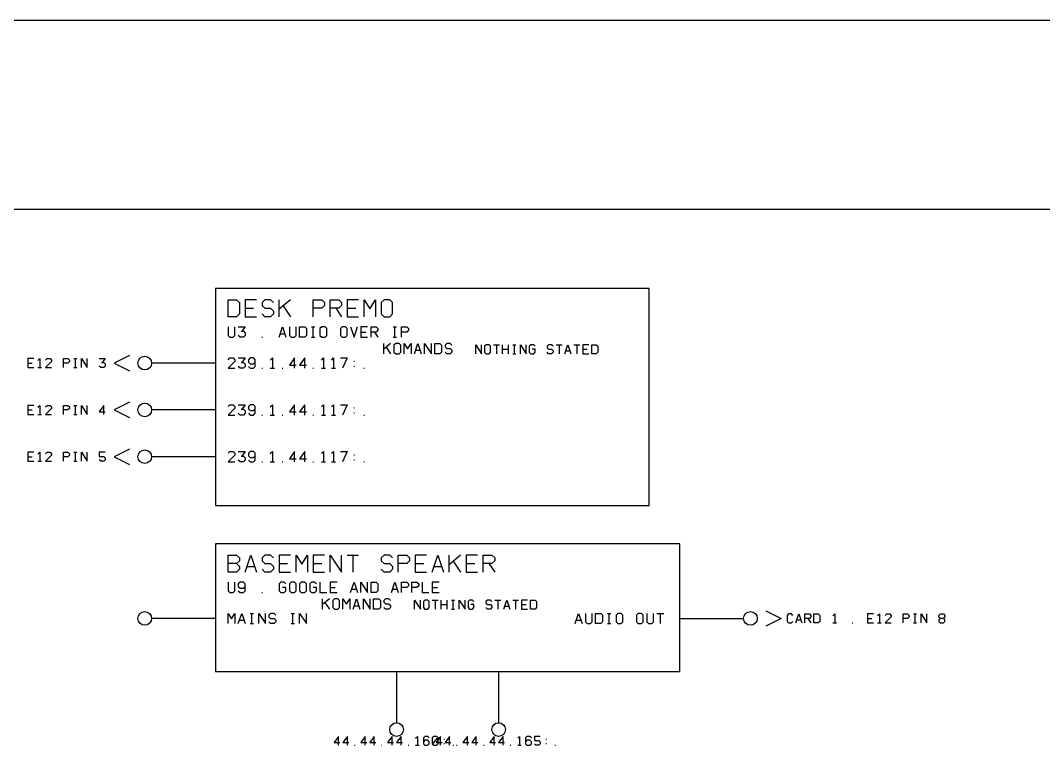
# Model space of a CAD drawing. Header units: millimetres. Extents: x 10 to 2534, y 10 to 1372.
# Drawn here: x 576.3 to 816.8, y 1200.3 to 1371.6 of the extents above; entities that cross this region are included whole.
import ezdxf

# ---------------------------------------------------------------- set-up
doc = ezdxf.new("R2010")
doc.units = ezdxf.units.MM
for name, color, linetype, lineweight in [('DEVICE', 7, 'CONTINUOUS', 25), ('GROUP', 6, 'CONTINUOUS', 25), ('LABEL', 8, 'CONTINUOUS', 25), ('PANE', 250, 'CONTINUOUS', 25), ('POINT', 4, 'CONTINUOUS', 25), ('PORT_BUS', 5, 'CONTINUOUS', 25), ('PORT_IN', 3, 'CONTINUOUS', 25), ('PORT_OUT', 30, 'CONTINUOUS', 25), ('PORTAL', 2, 'CONTINUOUS', 25), ('SHEET', 7, 'CONTINUOUS', 25)]:
    doc.layers.add(name, color=color, linetype=linetype, lineweight=lineweight)

msp = doc.modelspace()

# ---------------------------------------------------------------- linework, layer by layer
at = {"layer": 'DEVICE'}
for points in [[(622.1, 1257.6), (724.1, 1257.6), (724.1, 1308.6), (622.1, 1308.6)], [(622.1, 1218.6), (731.3, 1218.6), (731.3, 1248.6), (622.1, 1248.6)]]:
    msp.add_lwpolyline(points, close=True, dxfattribs=at)
at = {"layer": 'GROUP'}
msp.add_lwpolyline([(24, 223.4), (1535.9, 223.4), (1535.9, 1327.2), (24, 1327.2)], close=True, dxfattribs=at)
at = {"layer": 'LABEL'}
for points in [[(625.1, 1302), (625.1, 1306), (627.1, 1306), (627.766667, 1305.333333), (627.766667, 1302.666667), (627.1, 1302), (625.1, 1302)], [(631.766667, 1306), (629.1, 1306), (629.1, 1302), (631.766667, 1302)], [(635.766667, 1305.333333), (635.1, 1306), (633.766667, 1306), (633.1, 1305.333333), (633.1, 1304.666667), (633.766667, 1304), (635.1, 1304), (635.766667, 1303.333333), (635.766667, 1302.666667), (635.1, 1302), (633.766667, 1302), (633.1, 1302.666667)], [(637.1, 1302), (637.1, 1306)], [(639.766667, 1306), (637.1, 1303.733333)], [(645.1, 1302), (645.1, 1306), (647.1, 1306), (647.766667, 1305.333333), (647.766667, 1304.666667), (647.1, 1304), (645.1, 1304)], [(649.1, 1302), (649.1, 1306), (651.1, 1306), (651.766667, 1305.333333), (651.766667, 1304.666667), (651.1, 1304), (649.1, 1304)], [(655.766667, 1306), (653.1, 1306), (653.1, 1302), (655.766667, 1302)], [(657.1, 1302), (657.1, 1306), (658.433333, 1303.866667), (659.766667, 1306), (659.766667, 1302)], [(661.766667, 1302), (663.1, 1302), (663.766667, 1302.666667), (663.766667, 1305.333333), (663.1, 1306), (661.766667, 1306), (661.1, 1305.333333), (661.1, 1302.666667), (661.766667, 1302)], [(629.1, 1304), (631.1, 1304)], [(638.033333, 1304.533333), (639.766667, 1302)], [(650.433333, 1304), (651.766667, 1302)], [(653.1, 1304), (655.1, 1304)], [(625.1, 1299.6), (625.1, 1297.6), (625.5, 1297.2), (626.3, 1297.2), (626.7, 1297.6), (626.7, 1299.6)], [(627.5, 1299.6), (629.1, 1299.6), (628.3, 1298.56)], [(637.1, 1297.2), (637.9, 1299.6), (638.7, 1297.2)], [(639.5, 1299.6), (639.5, 1297.6), (639.9, 1297.2), (640.7, 1297.2), (641.1, 1297.6), (641.1, 1299.6)], [(641.9, 1297.2), (641.9, 1299.6), (643.1, 1299.6), (643.5, 1299.2), (643.5, 1297.6), (643.1, 1297.2), (641.9, 1297.2)], [(644.7, 1299.6), (645.5, 1299.6)], [(645.1, 1297.2), (645.1, 1299.6)], [(647.1, 1297.2), (647.9, 1297.2), (648.3, 1297.6), (648.3, 1299.2), (647.9, 1299.6), (647.1, 1299.6), (646.7, 1299.2), (646.7, 1297.6), (647.1, 1297.2)], [(651.9, 1297.2), (652.7, 1297.2), (653.1, 1297.6), (653.1, 1299.2), (652.7, 1299.6), (651.9, 1299.6), (651.5, 1299.2), (651.5, 1297.6), (651.9, 1297.2)], [(653.9, 1299.6), (654.7, 1297.2), (655.5, 1299.6)], [(657.9, 1299.6), (656.3, 1299.6), (656.3, 1297.2), (657.9, 1297.2)], [(658.7, 1297.2), (658.7, 1299.6), (659.9, 1299.6), (660.3, 1299.2), (660.3, 1298.8), (659.9, 1298.4), (658.7, 1298.4)], [(663.9, 1299.6), (664.7, 1299.6)], [(664.3, 1297.2), (664.3, 1299.6)], [(665.9, 1297.2), (665.9, 1299.6), (667.1, 1299.6), (667.5, 1299.2), (667.5, 1298.8), (667.1, 1298.4), (665.9, 1298.4)], [(628.14, 1298.56), (628.7, 1298.56), (629.1, 1298.16), (629.1, 1297.6), (628.7, 1297.2), (627.9, 1297.2), (627.5, 1297.6)], [(633.02, 1297.2), (633.18, 1297.2)], [(637.38, 1298), (638.42, 1298)], [(644.7, 1297.2), (645.5, 1297.2)], [(656.3, 1298.4), (657.5, 1298.4)], [(659.5, 1298.4), (660.3, 1297.2)], [(663.9, 1297.2), (664.7, 1297.2)], [(625.1, 1291.9), (625.5, 1292.3), (626.3, 1292.3), (626.7, 1291.9), (626.7, 1291.5), (625.1, 1289.9), (626.7, 1289.9)], [(627.5, 1292.3), (629.1, 1292.3), (628.3, 1291.26)], [(629.9, 1290.3), (630.3, 1289.9), (631.1, 1289.9), (631.5, 1290.3), (631.5, 1291.9), (631.1, 1292.3), (630.3, 1292.3), (629.9, 1291.9), (629.9, 1291.34), (630.3, 1290.94), (631.1, 1290.94), (631.5, 1291.34)], [(635.02, 1291.82), (635.5, 1292.3), (635.5, 1289.9)], [(640.7, 1289.9), (640.7, 1292.3), (639.5, 1290.62), (641.1, 1290.62)], [(643.1, 1289.9), (643.1, 1292.3), (641.9, 1290.62), (643.5, 1290.62)], [(647.02, 1291.82), (647.5, 1292.3), (647.5, 1289.9)], [(649.42, 1291.82), (649.9, 1292.3), (649.9, 1289.9)], [(651.5, 1292.3), (653.1, 1292.3), (651.98, 1289.9)], [(654.62, 1291.58), (654.78, 1291.58)], [(628.14, 1291.26), (628.7, 1291.26), (629.1, 1290.86), (629.1, 1290.3), (628.7, 1289.9), (627.9, 1289.9), (627.5, 1290.3)], [(633.02, 1289.9), (633.18, 1289.9)], [(635.02, 1289.9), (635.98, 1289.9)], [(637.82, 1289.9), (637.98, 1289.9)], [(645.02, 1289.9), (645.18, 1289.9)], [(647.02, 1289.9), (647.98, 1289.9)], [(649.42, 1289.9), (650.38, 1289.9)], [(654.62, 1290.38), (654.78, 1290.38)], [(657.02, 1289.9), (657.18, 1289.9)], [(625.1, 1280.9), (625.5, 1281.3), (626.3, 1281.3), (626.7, 1280.9), (626.7, 1280.5), (625.1, 1278.9), (626.7, 1278.9)], [(627.5, 1281.3), (629.1, 1281.3), (628.3, 1280.26)], [(628.14, 1280.26), (628.7, 1280.26), (629.1, 1279.86), (629.1, 1279.3), (628.7, 1278.9), (627.9, 1278.9), (627.5, 1279.3)], [(629.9, 1279.3), (630.3, 1278.9), (631.1, 1278.9), (631.5, 1279.3), (631.5, 1280.9), (631.1, 1281.3), (630.3, 1281.3), (629.9, 1280.9), (629.9, 1280.34), (630.3, 1279.94), (631.1, 1279.94), (631.5, 1280.34)], [(635.02, 1280.82), (635.5, 1281.3), (635.5, 1278.9)], [(640.7, 1278.9), (640.7, 1281.3), (639.5, 1279.62), (641.1, 1279.62)], [(643.1, 1278.9), (643.1, 1281.3), (641.9, 1279.62), (643.5, 1279.62)], [(647.02, 1280.82), (647.5, 1281.3), (647.5, 1278.9)], [(649.42, 1280.82), (649.9, 1281.3), (649.9, 1278.9)], [(651.5, 1281.3), (653.1, 1281.3), (651.98, 1278.9)], [(654.62, 1280.58), (654.78, 1280.58)], [(633.02, 1278.9), (633.18, 1278.9)], [(635.02, 1278.9), (635.98, 1278.9)], [(637.82, 1278.9), (637.98, 1278.9)], [(645.02, 1278.9), (645.18, 1278.9)], [(647.02, 1278.9), (647.98, 1278.9)], [(649.42, 1278.9), (650.38, 1278.9)], [(654.62, 1279.38), (654.78, 1279.38)], [(657.02, 1278.9), (657.18, 1278.9)], [(625.1, 1269.9), (625.5, 1270.3), (626.3, 1270.3), (626.7, 1269.9), (626.7, 1269.5), (625.1, 1267.9), (626.7, 1267.9)], [(627.5, 1270.3), (629.1, 1270.3), (628.3, 1269.26)], [(629.9, 1268.3), (630.3, 1267.9), (631.1, 1267.9), (631.5, 1268.3), (631.5, 1269.9), (631.1, 1270.3), (630.3, 1270.3), (629.9, 1269.9), (629.9, 1269.34), (630.3, 1268.94), (631.1, 1268.94), (631.5, 1269.34)], [(635.02, 1269.82), (635.5, 1270.3), (635.5, 1267.9)], [(640.7, 1267.9), (640.7, 1270.3), (639.5, 1268.62), (641.1, 1268.62)], [(643.1, 1267.9), (643.1, 1270.3), (641.9, 1268.62), (643.5, 1268.62)], [(647.02, 1269.82), (647.5, 1270.3), (647.5, 1267.9)], [(649.42, 1269.82), (649.9, 1270.3), (649.9, 1267.9)], [(651.5, 1270.3), (653.1, 1270.3), (651.98, 1267.9)], [(628.14, 1269.26), (628.7, 1269.26), (629.1, 1268.86), (629.1, 1268.3), (628.7, 1267.9), (627.9, 1267.9), (627.5, 1268.3)], [(633.02, 1267.9), (633.18, 1267.9)], [(635.02, 1267.9), (635.98, 1267.9)], [(637.82, 1267.9), (637.98, 1267.9)], [(645.02, 1267.9), (645.18, 1267.9)], [(647.02, 1267.9), (647.98, 1267.9)], [(649.42, 1267.9), (650.38, 1267.9)], [(654.62, 1269.58), (654.78, 1269.58)], [(654.62, 1268.38), (654.78, 1268.38)], [(657.02, 1267.9), (657.18, 1267.9)], [(625.1, 1242), (625.1, 1246), (627.1, 1246), (627.766667, 1245.333333), (627.766667, 1244.666667), (627.1, 1244), (625.1, 1244)], [(629.1, 1242), (630.433333, 1246), (631.766667, 1242)], [(635.766667, 1245.333333), (635.1, 1246), (633.766667, 1246), (633.1, 1245.333333), (633.1, 1244.666667), (633.766667, 1244), (635.1, 1244), (635.766667, 1243.333333), (635.766667, 1242.666667), (635.1, 1242), (633.766667, 1242), (633.1, 1242.666667)], [(639.766667, 1246), (637.1, 1246), (637.1, 1242), (639.766667, 1242)], [(641.1, 1242), (641.1, 1246), (642.433333, 1243.866667), (643.766667, 1246), (643.766667, 1242)], [(647.766667, 1246), (645.1, 1246), (645.1, 1242), (647.766667, 1242)], [(649.1, 1242), (649.1, 1246), (651.766667, 1242), (651.766667, 1246)], [(653.1, 1246), (655.766667, 1246)], [(654.433333, 1246), (654.433333, 1242)], [(663.766667, 1245.333333), (663.1, 1246), (661.766667, 1246), (661.1, 1245.333333), (661.1, 1244.666667), (661.766667, 1244), (663.1, 1244), (663.766667, 1243.333333), (663.766667, 1242.666667), (663.1, 1242), (661.766667, 1242), (661.1, 1242.666667)], [(665.1, 1242), (665.1, 1246), (667.1, 1246), (667.766667, 1245.333333), (667.766667, 1244.666667), (667.1, 1244), (665.1, 1244)], [(671.766667, 1246), (669.1, 1246), (669.1, 1242), (671.766667, 1242)], [(673.1, 1242), (674.433333, 1246), (675.766667, 1242)], [(677.1, 1242), (677.1, 1246)], [(679.766667, 1246), (677.1, 1243.733333)], [(683.766667, 1246), (681.1, 1246), (681.1, 1242), (683.766667, 1242)], [(685.1, 1242), (685.1, 1246), (687.1, 1246), (687.766667, 1245.333333), (687.766667, 1244.666667), (687.1, 1244), (685.1, 1244)], [(627.1, 1244), (627.766667, 1243.333333), (627.766667, 1242.666667), (627.1, 1242), (625.1, 1242)], [(637.1, 1244), (639.1, 1244)], [(645.1, 1244), (647.1, 1244)], [(669.1, 1244), (671.1, 1244)], [(678.033333, 1244.533333), (679.766667, 1242)], [(681.1, 1244), (683.1, 1244)], [(686.433333, 1244), (687.766667, 1242)], [(629.566667, 1243.333333), (631.3, 1243.333333)], [(673.566667, 1243.333333), (675.3, 1243.333333)], [(625.1, 1239.6), (625.1, 1237.6), (625.5, 1237.2), (626.3, 1237.2), (626.7, 1237.6), (626.7, 1239.6)], [(627.5, 1237.6), (627.9, 1237.2), (628.7, 1237.2), (629.1, 1237.6), (629.1, 1239.2), (628.7, 1239.6), (627.9, 1239.6), (627.5, 1239.2), (627.5, 1238.64), (627.9, 1238.24), (628.7, 1238.24), (629.1, 1238.64)], [(638.7, 1239.2), (638.3, 1239.6), (637.5, 1239.6), (637.1, 1239.2), (637.1, 1237.6), (637.5, 1237.2), (638.3, 1237.2), (638.7, 1237.6), (638.7, 1238.4), (637.9, 1238.4)], [(639.9, 1237.2), (640.7, 1237.2), (641.1, 1237.6), (641.1, 1239.2), (640.7, 1239.6), (639.9, 1239.6), (639.5, 1239.2), (639.5, 1237.6), (639.9, 1237.2)], [(642.3, 1237.2), (643.1, 1237.2), (643.5, 1237.6), (643.5, 1239.2), (643.1, 1239.6), (642.3, 1239.6), (641.9, 1239.2), (641.9, 1237.6), (642.3, 1237.2)], [(645.9, 1239.2), (645.5, 1239.6), (644.7, 1239.6), (644.3, 1239.2), (644.3, 1237.6), (644.7, 1237.2), (645.5, 1237.2), (645.9, 1237.6), (645.9, 1238.4), (645.1, 1238.4)], [(646.7, 1239.6), (646.7, 1237.2), (648.3, 1237.2)], [(650.7, 1239.6), (649.1, 1239.6), (649.1, 1237.2), (650.7, 1237.2)], [(653.9, 1237.2), (654.7, 1239.6), (655.5, 1237.2)], [(656.3, 1237.2), (656.3, 1239.6), (657.9, 1237.2), (657.9, 1239.6)], [(658.7, 1237.2), (658.7, 1239.6), (659.9, 1239.6), (660.3, 1239.2), (660.3, 1237.6), (659.9, 1237.2), (658.7, 1237.2)], [(663.5, 1237.2), (664.3, 1239.6), (665.1, 1237.2)], [(665.9, 1237.2), (665.9, 1239.6), (667.1, 1239.6), (667.5, 1239.2), (667.5, 1238.8), (667.1, 1238.4), (665.9, 1238.4)], [(668.3, 1237.2), (668.3, 1239.6), (669.5, 1239.6), (669.9, 1239.2), (669.9, 1238.8), (669.5, 1238.4), (668.3, 1238.4)], [(670.7, 1239.6), (670.7, 1237.2), (672.3, 1237.2)], [(674.7, 1239.6), (673.1, 1239.6), (673.1, 1237.2), (674.7, 1237.2)], [(633.02, 1237.2), (633.18, 1237.2)], [(649.1, 1238.4), (650.3, 1238.4)], [(654.18, 1238), (655.22, 1238)], [(663.78, 1238), (664.82, 1238)], [(673.1, 1238.4), (674.3, 1238.4)], [(625.1, 1229.9), (625.1, 1232.3), (625.9, 1231.02), (626.7, 1232.3), (626.7, 1229.9)], [(627.5, 1229.9), (628.3, 1232.3), (629.1, 1229.9)], [(630.3, 1232.3), (631.1, 1232.3)], [(630.7, 1229.9), (630.7, 1232.3)], [(632.3, 1229.9), (632.3, 1232.3), (633.9, 1229.9), (633.9, 1232.3)], [(636.3, 1231.9), (635.9, 1232.3), (635.1, 1232.3), (634.7, 1231.9), (634.7, 1231.5), (635.1, 1231.1), (635.9, 1231.1), (636.3, 1230.7), (636.3, 1230.3), (635.9, 1229.9), (635.1, 1229.9), (634.7, 1230.3)], [(639.9, 1232.3), (640.7, 1232.3)], [(640.3, 1229.9), (640.3, 1232.3)], [(641.9, 1229.9), (641.9, 1232.3), (643.5, 1229.9), (643.5, 1232.3)], [(706.7, 1229.9), (707.5, 1232.3), (708.3, 1229.9)], [(709.1, 1232.3), (709.1, 1230.3), (709.5, 1229.9), (710.3, 1229.9), (710.7, 1230.3), (710.7, 1232.3)], [(711.5, 1229.9), (711.5, 1232.3), (712.7, 1232.3), (713.1, 1231.9), (713.1, 1230.3), (712.7, 1229.9), (711.5, 1229.9)], [(714.3, 1232.3), (715.1, 1232.3)], [(714.7, 1229.9), (714.7, 1232.3)], [(716.7, 1229.9), (717.5, 1229.9), (717.9, 1230.3), (717.9, 1231.9), (717.5, 1232.3), (716.7, 1232.3), (716.3, 1231.9), (716.3, 1230.3), (716.7, 1229.9)], [(721.5, 1229.9), (722.3, 1229.9), (722.7, 1230.3), (722.7, 1231.9), (722.3, 1232.3), (721.5, 1232.3), (721.1, 1231.9), (721.1, 1230.3), (721.5, 1229.9)], [(723.5, 1232.3), (723.5, 1230.3), (723.9, 1229.9), (724.7, 1229.9), (725.1, 1230.3), (725.1, 1232.3)], [(725.9, 1232.3), (727.5, 1232.3)], [(726.7, 1232.3), (726.7, 1229.9)], [(627.78, 1230.7), (628.82, 1230.7)], [(630.3, 1229.9), (631.1, 1229.9)], [(639.9, 1229.9), (640.7, 1229.9)], [(706.98, 1230.7), (708.02, 1230.7)], [(714.3, 1229.9), (715.1, 1229.9)], [(651.05, 1201.3), (651.05, 1203.4), (650, 1201.93), (651.4, 1201.93)], [(653.15, 1201.3), (653.15, 1203.4), (652.1, 1201.93), (653.5, 1201.93)], [(657.35, 1201.3), (657.35, 1203.4), (656.3, 1201.93), (657.7, 1201.93)], [(659.45, 1201.3), (659.45, 1203.4), (658.4, 1201.93), (659.8, 1201.93)], [(663.65, 1201.3), (663.65, 1203.4), (662.6, 1201.93), (664, 1201.93)], [(665.75, 1201.3), (665.75, 1203.4), (664.7, 1201.93), (666.1, 1201.93)], [(669.18, 1202.98), (669.6, 1203.4), (669.6, 1201.3)], [(672.4, 1203.05), (672.05, 1203.4), (671.35, 1203.4), (671, 1203.05), (671, 1201.65), (671.35, 1201.3), (672.05, 1201.3), (672.4, 1201.65), (672.4, 1202.14), (672.05, 1202.49), (671.35, 1202.49), (671, 1202.14)], [(673.45, 1201.3), (674.15, 1201.3), (674.5, 1201.65), (674.5, 1203.05), (674.15, 1203.4), (673.45, 1203.4), (673.1, 1203.05), (673.1, 1201.65), (673.45, 1201.3)], [(673.31, 1201.72), (674.29, 1202.98)], [(675.05, 1201.3), (675.05, 1203.4), (674, 1201.93), (675.4, 1201.93)], [(675.83, 1202.77), (675.97, 1202.77)], [(677.15, 1201.3), (677.15, 1203.4), (676.1, 1201.93), (677.5, 1201.93)], [(681.35, 1201.3), (681.35, 1203.4), (680.3, 1201.93), (681.7, 1201.93)], [(683.45, 1201.3), (683.45, 1203.4), (682.4, 1201.93), (683.8, 1201.93)], [(687.65, 1201.3), (687.65, 1203.4), (686.6, 1201.93), (688, 1201.93)], [(689.75, 1201.3), (689.75, 1203.4), (688.7, 1201.93), (690.1, 1201.93)], [(693.18, 1202.98), (693.6, 1203.4), (693.6, 1201.3)], [(696.4, 1203.05), (696.05, 1203.4), (695.35, 1203.4), (695, 1203.05), (695, 1201.65), (695.35, 1201.3), (696.05, 1201.3), (696.4, 1201.65), (696.4, 1202.14), (696.05, 1202.49), (695.35, 1202.49), (695, 1202.14)], [(698.5, 1203.4), (697.1, 1203.4), (697.1, 1202.42), (698.15, 1202.42), (698.5, 1202.07), (698.5, 1201.65), (698.15, 1201.3), (697.45, 1201.3), (697.1, 1201.65)], [(699.83, 1202.77), (699.97, 1202.77)], [(654.83, 1201.3), (654.97, 1201.3)], [(661.13, 1201.3), (661.27, 1201.3)], [(667.43, 1201.3), (667.57, 1201.3)], [(669.18, 1201.3), (670.02, 1201.3)], [(675.83, 1201.72), (675.97, 1201.72)], [(677.93, 1201.3), (678.07, 1201.3)], [(678.83, 1201.3), (678.97, 1201.3)], [(685.13, 1201.3), (685.27, 1201.3)], [(691.43, 1201.3), (691.57, 1201.3)], [(693.18, 1201.3), (694.02, 1201.3)], [(699.83, 1201.72), (699.97, 1201.72)], [(701.93, 1201.3), (702.07, 1201.3)]]:
    msp.add_lwpolyline(points, dxfattribs=at)
at = {"layer": 'PANE'}
for points in [[(661.7, 1293.3), (661.7, 1295.7)], [(663.3, 1295.7), (661.7, 1294.34)], [(662.26, 1294.82), (663.3, 1293.3)], [(664.5, 1293.3), (665.3, 1293.3), (665.7, 1293.7), (665.7, 1295.3), (665.3, 1295.7), (664.5, 1295.7), (664.1, 1295.3), (664.1, 1293.7), (664.5, 1293.3)], [(666.5, 1293.3), (666.5, 1295.7), (667.3, 1294.42), (668.1, 1295.7), (668.1, 1293.3)], [(668.9, 1293.3), (669.7, 1295.7), (670.5, 1293.3)], [(669.18, 1294.1), (670.22, 1294.1)], [(671.3, 1293.3), (671.3, 1295.7), (672.9, 1293.3), (672.9, 1295.7)], [(673.7, 1293.3), (673.7, 1295.7), (674.9, 1295.7), (675.3, 1295.3), (675.3, 1293.7), (674.9, 1293.3), (673.7, 1293.3)], [(677.7, 1295.3), (677.3, 1295.7), (676.5, 1295.7), (676.1, 1295.3), (676.1, 1294.9), (676.5, 1294.5), (677.3, 1294.5), (677.7, 1294.1), (677.7, 1293.7), (677.3, 1293.3), (676.5, 1293.3), (676.1, 1293.7)], [(683.3, 1293.3), (683.3, 1295.4), (684.7, 1293.3), (684.7, 1295.4)], [(685.75, 1293.3), (686.45, 1293.3), (686.8, 1293.65), (686.8, 1295.05), (686.45, 1295.4), (685.75, 1295.4), (685.4, 1295.05), (685.4, 1293.65), (685.75, 1293.3)], [(687.5, 1295.4), (688.9, 1295.4)], [(688.2, 1295.4), (688.2, 1293.3)], [(689.6, 1293.3), (689.6, 1295.4)], [(689.6, 1294.35), (691, 1294.35)], [(691, 1293.3), (691, 1295.4)], [(692.05, 1295.4), (692.75, 1295.4)], [(692.4, 1293.3), (692.4, 1295.4)], [(693.8, 1293.3), (693.8, 1295.4), (695.2, 1293.3), (695.2, 1295.4)], [(697.3, 1295.05), (696.95, 1295.4), (696.25, 1295.4), (695.9, 1295.05), (695.9, 1293.65), (696.25, 1293.3), (696.95, 1293.3), (697.3, 1293.65), (697.3, 1294.35), (696.6, 1294.35)], [(701.5, 1295.05), (701.15, 1295.4), (700.45, 1295.4), (700.1, 1295.05), (700.1, 1294.7), (700.45, 1294.35), (701.15, 1294.35), (701.5, 1294), (701.5, 1293.65), (701.15, 1293.3), (700.45, 1293.3), (700.1, 1293.65)], [(702.2, 1295.4), (703.6, 1295.4)], [(702.9, 1295.4), (702.9, 1293.3)], [(704.3, 1293.3), (705, 1295.4), (705.7, 1293.3)], [(704.545, 1294), (705.455, 1294)], [(706.4, 1295.4), (707.8, 1295.4)], [(707.1, 1295.4), (707.1, 1293.3)], [(709.9, 1295.4), (708.5, 1295.4), (708.5, 1293.3), (709.9, 1293.3)], [(708.5, 1294.35), (709.55, 1294.35)], [(710.6, 1293.3), (710.6, 1295.4), (711.65, 1295.4), (712, 1295.05), (712, 1293.65), (711.65, 1293.3), (710.6, 1293.3)], [(692.05, 1293.3), (692.75, 1293.3)], [(647.3, 1233.3), (647.3, 1235.7)], [(648.9, 1235.7), (647.3, 1234.34)], [(647.86, 1234.82), (648.9, 1233.3)], [(650.1, 1233.3), (650.9, 1233.3), (651.3, 1233.7), (651.3, 1235.3), (650.9, 1235.7), (650.1, 1235.7), (649.7, 1235.3), (649.7, 1233.7), (650.1, 1233.3)], [(652.1, 1233.3), (652.1, 1235.7), (652.9, 1234.42), (653.7, 1235.7), (653.7, 1233.3)], [(654.5, 1233.3), (655.3, 1235.7), (656.1, 1233.3)], [(654.78, 1234.1), (655.82, 1234.1)], [(656.9, 1233.3), (656.9, 1235.7), (658.5, 1233.3), (658.5, 1235.7)], [(659.3, 1233.3), (659.3, 1235.7), (660.5, 1235.7), (660.9, 1235.3), (660.9, 1233.7), (660.5, 1233.3), (659.3, 1233.3)], [(663.3, 1235.3), (662.9, 1235.7), (662.1, 1235.7), (661.7, 1235.3), (661.7, 1234.9), (662.1, 1234.5), (662.9, 1234.5), (663.3, 1234.1), (663.3, 1233.7), (662.9, 1233.3), (662.1, 1233.3), (661.7, 1233.7)], [(668.9, 1233.3), (668.9, 1235.4), (670.3, 1233.3), (670.3, 1235.4)], [(671.35, 1233.3), (672.05, 1233.3), (672.4, 1233.65), (672.4, 1235.05), (672.05, 1235.4), (671.35, 1235.4), (671, 1235.05), (671, 1233.65), (671.35, 1233.3)], [(673.1, 1235.4), (674.5, 1235.4)], [(673.8, 1235.4), (673.8, 1233.3)], [(675.2, 1233.3), (675.2, 1235.4)], [(675.2, 1234.35), (676.6, 1234.35)], [(676.6, 1233.3), (676.6, 1235.4)], [(677.65, 1235.4), (678.35, 1235.4)], [(678, 1233.3), (678, 1235.4)], [(679.4, 1233.3), (679.4, 1235.4), (680.8, 1233.3), (680.8, 1235.4)], [(682.9, 1235.05), (682.55, 1235.4), (681.85, 1235.4), (681.5, 1235.05), (681.5, 1233.65), (681.85, 1233.3), (682.55, 1233.3), (682.9, 1233.65), (682.9, 1234.35), (682.2, 1234.35)], [(687.1, 1235.05), (686.75, 1235.4), (686.05, 1235.4), (685.7, 1235.05), (685.7, 1234.7), (686.05, 1234.35), (686.75, 1234.35), (687.1, 1234), (687.1, 1233.65), (686.75, 1233.3), (686.05, 1233.3), (685.7, 1233.65)], [(687.8, 1235.4), (689.2, 1235.4)], [(688.5, 1235.4), (688.5, 1233.3)], [(689.9, 1233.3), (690.6, 1235.4), (691.3, 1233.3)], [(690.145, 1234), (691.055, 1234)], [(692, 1235.4), (693.4, 1235.4)], [(692.7, 1235.4), (692.7, 1233.3)], [(695.5, 1235.4), (694.1, 1235.4), (694.1, 1233.3), (695.5, 1233.3)], [(694.1, 1234.35), (695.15, 1234.35)], [(696.2, 1233.3), (696.2, 1235.4), (697.25, 1235.4), (697.6, 1235.05), (697.6, 1233.65), (697.25, 1233.3), (696.2, 1233.3)], [(677.65, 1233.3), (678.35, 1233.3)]]:
    msp.add_lwpolyline(points, dxfattribs=at)
at = {"layer": 'POINT'}
for centre in [(605.5, 1291.1), (605.5, 1280.1), (605.5, 1269.1), (605.5, 1231.1), (747.9, 1231.1), (664.7, 1205), (688.7, 1205)]:
    msp.add_circle(centre, 1.6, dxfattribs=at)
at = {"layer": 'PORT_BUS'}
for p, q in [((664.7, 1218.6), (664.7, 1206.6)), ((688.7, 1218.6), (688.7, 1206.6))]:
    msp.add_line(p, q, dxfattribs=at)
at = {"layer": 'PORT_IN'}
for p, q in [((622.1, 1291.1), (607.1, 1291.1)), ((622.1, 1280.1), (607.1, 1280.1)), ((622.1, 1269.1), (607.1, 1269.1)), ((622.1, 1231.1), (607.1, 1231.1))]:
    msp.add_line(p, q, dxfattribs=at)
at = {"layer": 'PORT_OUT'}
msp.add_line((731.3, 1231.1), (746.3, 1231.1), dxfattribs=at)
at = {"layer": 'PORTAL'}
for points in [[(579.4, 1292.15), (578, 1292.15), (578, 1290.05), (579.4, 1290.05)], [(580.38, 1291.73), (580.8, 1292.15), (580.8, 1290.05)], [(582.2, 1291.8), (582.55, 1292.15), (583.25, 1292.15), (583.6, 1291.8), (583.6, 1291.45), (582.2, 1290.05), (583.6, 1290.05)], [(586.4, 1290.05), (586.4, 1292.15), (587.45, 1292.15), (587.8, 1291.8), (587.8, 1291.45), (587.45, 1291.1), (586.4, 1291.1)], [(588.85, 1292.15), (589.55, 1292.15)], [(589.2, 1290.05), (589.2, 1292.15)], [(590.6, 1290.05), (590.6, 1292.15), (592, 1290.05), (592, 1292.15)], [(594.8, 1292.15), (596.2, 1292.15), (595.5, 1291.24)], [(601.9, 1292.9), (598.3, 1291.1), (601.9, 1289.3)], [(578, 1291.1), (579.05, 1291.1)], [(580.38, 1290.05), (581.22, 1290.05)], [(588.85, 1290.05), (589.55, 1290.05)], [(595.36, 1291.24), (595.85, 1291.24), (596.2, 1290.89), (596.2, 1290.4), (595.85, 1290.05), (595.15, 1290.05), (594.8, 1290.4)], [(579.4, 1281.15), (578, 1281.15), (578, 1279.05), (579.4, 1279.05)], [(578, 1280.1), (579.05, 1280.1)], [(580.38, 1280.73), (580.8, 1281.15), (580.8, 1279.05)], [(582.2, 1280.8), (582.55, 1281.15), (583.25, 1281.15), (583.6, 1280.8), (583.6, 1280.45), (582.2, 1279.05), (583.6, 1279.05)], [(586.4, 1279.05), (586.4, 1281.15), (587.45, 1281.15), (587.8, 1280.8), (587.8, 1280.45), (587.45, 1280.1), (586.4, 1280.1)], [(588.85, 1281.15), (589.55, 1281.15)], [(589.2, 1279.05), (589.2, 1281.15)], [(590.6, 1279.05), (590.6, 1281.15), (592, 1279.05), (592, 1281.15)], [(595.85, 1279.05), (595.85, 1281.15), (594.8, 1279.68), (596.2, 1279.68)], [(601.9, 1281.9), (598.3, 1280.1), (601.9, 1278.3)], [(580.38, 1279.05), (581.22, 1279.05)], [(588.85, 1279.05), (589.55, 1279.05)], [(579.4, 1270.15), (578, 1270.15), (578, 1268.05), (579.4, 1268.05)], [(580.38, 1269.73), (580.8, 1270.15), (580.8, 1268.05)], [(582.2, 1269.8), (582.55, 1270.15), (583.25, 1270.15), (583.6, 1269.8), (583.6, 1269.45), (582.2, 1268.05), (583.6, 1268.05)], [(586.4, 1268.05), (586.4, 1270.15), (587.45, 1270.15), (587.8, 1269.8), (587.8, 1269.45), (587.45, 1269.1), (586.4, 1269.1)], [(588.85, 1270.15), (589.55, 1270.15)], [(589.2, 1268.05), (589.2, 1270.15)], [(590.6, 1268.05), (590.6, 1270.15), (592, 1268.05), (592, 1270.15)], [(596.2, 1270.15), (594.8, 1270.15), (594.8, 1269.17), (595.85, 1269.17), (596.2, 1268.82), (596.2, 1268.4), (595.85, 1268.05), (595.15, 1268.05), (594.8, 1268.4)], [(601.9, 1270.9), (598.3, 1269.1), (601.9, 1267.3)], [(578, 1269.1), (579.05, 1269.1)], [(580.38, 1268.05), (581.22, 1268.05)], [(588.85, 1268.05), (589.55, 1268.05)], [(751.5, 1232.9), (755.1, 1231.1), (751.5, 1229.3)], [(757.9, 1231.8), (757.55, 1232.15), (756.85, 1232.15), (756.5, 1231.8), (756.5, 1230.4), (756.85, 1230.05), (757.55, 1230.05), (757.9, 1230.4)], [(758.6, 1230.05), (759.3, 1232.15), (760, 1230.05)], [(760.7, 1230.05), (760.7, 1232.15), (761.75, 1232.15), (762.1, 1231.8), (762.1, 1231.45), (761.75, 1231.1), (760.7, 1231.1)], [(762.8, 1230.05), (762.8, 1232.15), (763.85, 1232.15), (764.2, 1231.8), (764.2, 1230.4), (763.85, 1230.05), (762.8, 1230.05)], [(767.28, 1231.73), (767.7, 1232.15), (767.7, 1230.05)], [(776.8, 1232.15), (775.4, 1232.15), (775.4, 1230.05), (776.8, 1230.05)], [(777.78, 1231.73), (778.2, 1232.15), (778.2, 1230.05)], [(779.6, 1231.8), (779.95, 1232.15), (780.65, 1232.15), (781, 1231.8), (781, 1231.45), (779.6, 1230.05), (781, 1230.05)], [(783.8, 1230.05), (783.8, 1232.15), (784.85, 1232.15), (785.2, 1231.8), (785.2, 1231.45), (784.85, 1231.1), (783.8, 1231.1)], [(786.25, 1232.15), (786.95, 1232.15)], [(786.6, 1230.05), (786.6, 1232.15)], [(788, 1230.05), (788, 1232.15), (789.4, 1230.05), (789.4, 1232.15)], [(792.55, 1231.1), (792.2, 1231.45), (792.2, 1231.8), (792.55, 1232.15), (793.25, 1232.15), (793.6, 1231.8), (793.6, 1231.45), (793.25, 1231.1), (792.55, 1231.1), (792.2, 1230.75), (792.2, 1230.4), (792.55, 1230.05), (793.25, 1230.05), (793.6, 1230.4), (793.6, 1230.75), (793.25, 1231.1)], [(758.845, 1230.75), (759.755, 1230.75)], [(761.4, 1231.1), (762.1, 1230.05)], [(767.28, 1230.05), (768.12, 1230.05)], [(771.83, 1230.05), (771.97, 1230.05)], [(775.4, 1231.1), (776.45, 1231.1)], [(777.78, 1230.05), (778.62, 1230.05)], [(786.25, 1230.05), (786.95, 1230.05)]]:
    msp.add_lwpolyline(points, dxfattribs=at)
at = {"layer": 'SHEET'}
msp.add_lwpolyline([(9.6, 9.6), (2534.5, 9.6), (2534.5, 1371.6), (9.6, 1371.6)], close=True, dxfattribs=at)

doc.saveas('drawing.dxf')
